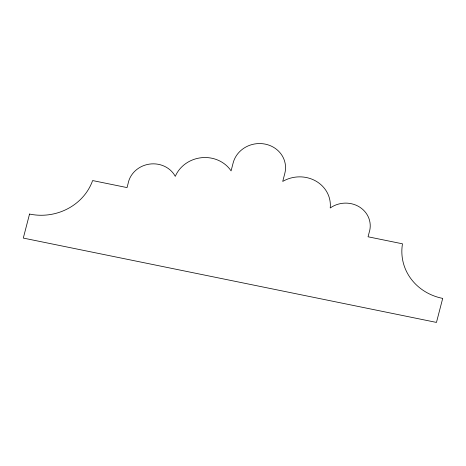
<?xml version="1.0" encoding="UTF-8"?>
<svg xmlns="http://www.w3.org/2000/svg" width="466" height="466" viewBox="0 0 466 466"><rect width="100%" height="100%" fill="white"/><g stroke="black" fill="none" stroke-linecap="round" stroke-linejoin="round"><path stroke-width="0.7" d="M29.539 214.057L23.3 238.079L436.461 322.42L442.7 298.397A53.031 48.959 -7.6 0 1 402.49 243.817L368.058 236.786L369.095 232.784A25.106 23.178 -7.6 0 0 359.688 207.114A25.106 23.178 -7.6 0 0 330.219 207.982A31.35 28.939 -7.6 0 0 315.645 180.942A31.35 28.939 -7.6 0 0 282.728 181.425L284.808 173.416A26.597 24.558 -7.6 0 0 265.224 144.122A26.597 24.558 -7.6 0 0 233.163 162.873L231.084 170.882A31.35 28.939 -7.6 0 0 201.714 157.689A31.35 28.939 -7.6 0 0 175.28 176.358A25.106 23.178 -7.6 0 0 149.207 164.149A25.106 23.178 -7.6 0 0 128.086 183.587L127.043 187.588L92.618 180.563A53.031 48.959 -7.6 0 1 29.539 214.057"/></g></svg>
